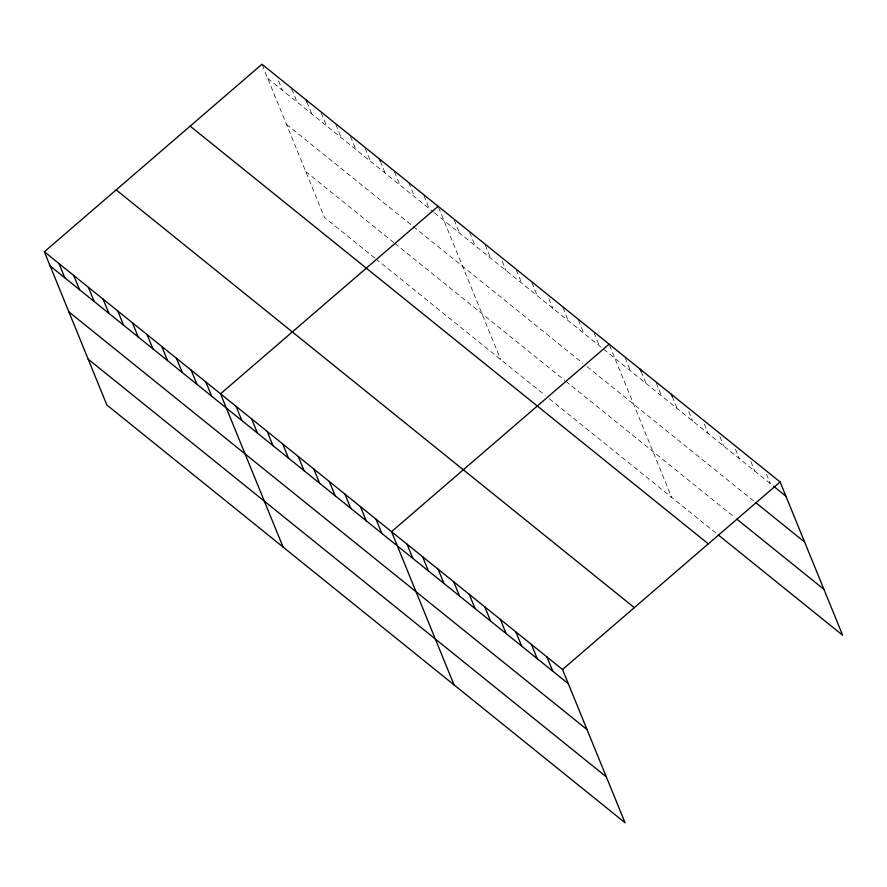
<?xml version="1.0" encoding="UTF-8"?>
<svg xmlns="http://www.w3.org/2000/svg" width="887" height="887" viewBox="0 0 887 887"><rect width="100%" height="100%" fill="white"/><g stroke="black" fill="none" stroke-linecap="round" stroke-linejoin="round"><path stroke-width="0.67" stroke-dasharray="4.43 3.33" d="M267.741 78.455L433.433 212.026M434.486 212.869L772.433 485.322M286.468 124.335L412.311 225.786M413.364 226.628L582.859 363.271M587.006 366.619L753.85 501.122M305.76 171.612L393.85 242.628M394.903 243.47L564.842 380.479M565.884 381.31L734.802 517.487M374.824 258.073L324.487 217.492L262.441 65.438M375.877 258.915L545.228 395.447M549.375 398.784L717.25 534.129M766.501 474.179L770.359 483.648M750.956 461.65L754.815 471.119M735.412 449.121L739.27 458.579M719.867 436.592L723.725 446.05M704.322 424.053L708.181 433.521M688.778 411.524L692.636 420.992M672.268 396.622L677.091 408.452M656.236 382.907L661.547 395.924M641.179 371.564L646.002 383.395M625.147 357.849L630.457 370.866M609.602 345.32L671.659 497.374M594.057 332.78L599.368 345.797M578.512 320.251L583.823 333.268M562.968 307.722L568.279 320.739M548.876 298.742L552.734 308.199M531.878 282.654L537.189 295.67M516.334 270.125L521.645 283.141M502.242 261.144L506.1 270.602M485.244 245.067L490.555 258.073M469.7 232.527L475.011 245.544M454.155 219.998L459.466 233.015M438.61 207.469L500.667 359.523M423.931 195.628L429.241 208.645M408.763 182.611L414.562 196.803M394.571 171.956L399.882 184.973M380.368 161.312L385.191 173.142M365.2 148.284L370.511 161.301M350.52 136.454L355.831 149.471M335.84 124.623L341.151 137.629M321.161 112.782L326.471 125.799M306.957 102.127L311.792 113.957M291.801 89.11L297.112 102.127M278.562 80.828L282.432 90.286"/><path stroke-width="1.33" d="M44.35 251.775L562.513 669.508L625.047 822.737L106.883 405.015L44.35 251.775L261.953 64.263L780.116 481.985L842.65 635.225L718.293 534.961M438.134 206.283L220.53 393.806L283.064 547.046M609.125 344.134L391.522 531.657L454.055 684.897M562.513 669.508L780.116 481.985M773.475 486.154L785.904 496.177M755.924 502.796L804.631 542.057M736.875 519.161L823.923 589.334M190.14 126.142L708.303 543.864M116.164 189.896L634.327 607.628M50.138 265.978L568.301 683.7M68.864 311.858L587.028 729.58M88.157 359.135L606.32 776.857M671.304 394.26L672.268 396.622M640.214 369.203L641.179 371.564M379.403 158.939L380.368 161.312M546.969 656.979L552.756 671.171M531.424 644.439L537.212 658.642M305.993 99.765L306.957 102.127M515.879 631.91L521.667 646.102M500.335 619.381L506.122 633.573M484.79 606.852L490.578 621.044M469.245 594.312L475.033 608.515M453.7 581.783L459.488 595.975M438.156 569.254L443.943 583.446M422.611 556.726L428.399 570.918M407.066 544.186L412.854 558.389M375.977 519.128L381.765 533.32M360.432 506.588L366.22 520.791M344.888 494.059L350.675 508.251M329.343 481.53L335.131 495.722M313.798 469.001L319.586 483.193M298.254 456.461L304.041 470.664M282.709 443.932L288.497 458.124M267.164 431.404L272.952 445.596M251.62 418.875L257.407 433.067M236.075 406.335L241.863 420.538M205.839 381.975L211.638 396.167M191.16 370.134L196.958 384.326M176.48 358.304L182.278 372.496M161.8 346.462L167.588 360.665M147.12 334.632L152.908 348.824M132.44 322.79L138.228 336.993M117.76 310.96L123.548 325.152M103.08 299.119L108.868 313.322M88.39 287.288L94.188 301.48M73.71 275.447L79.508 289.65M59.03 263.616L64.829 277.808"/></g></svg>
